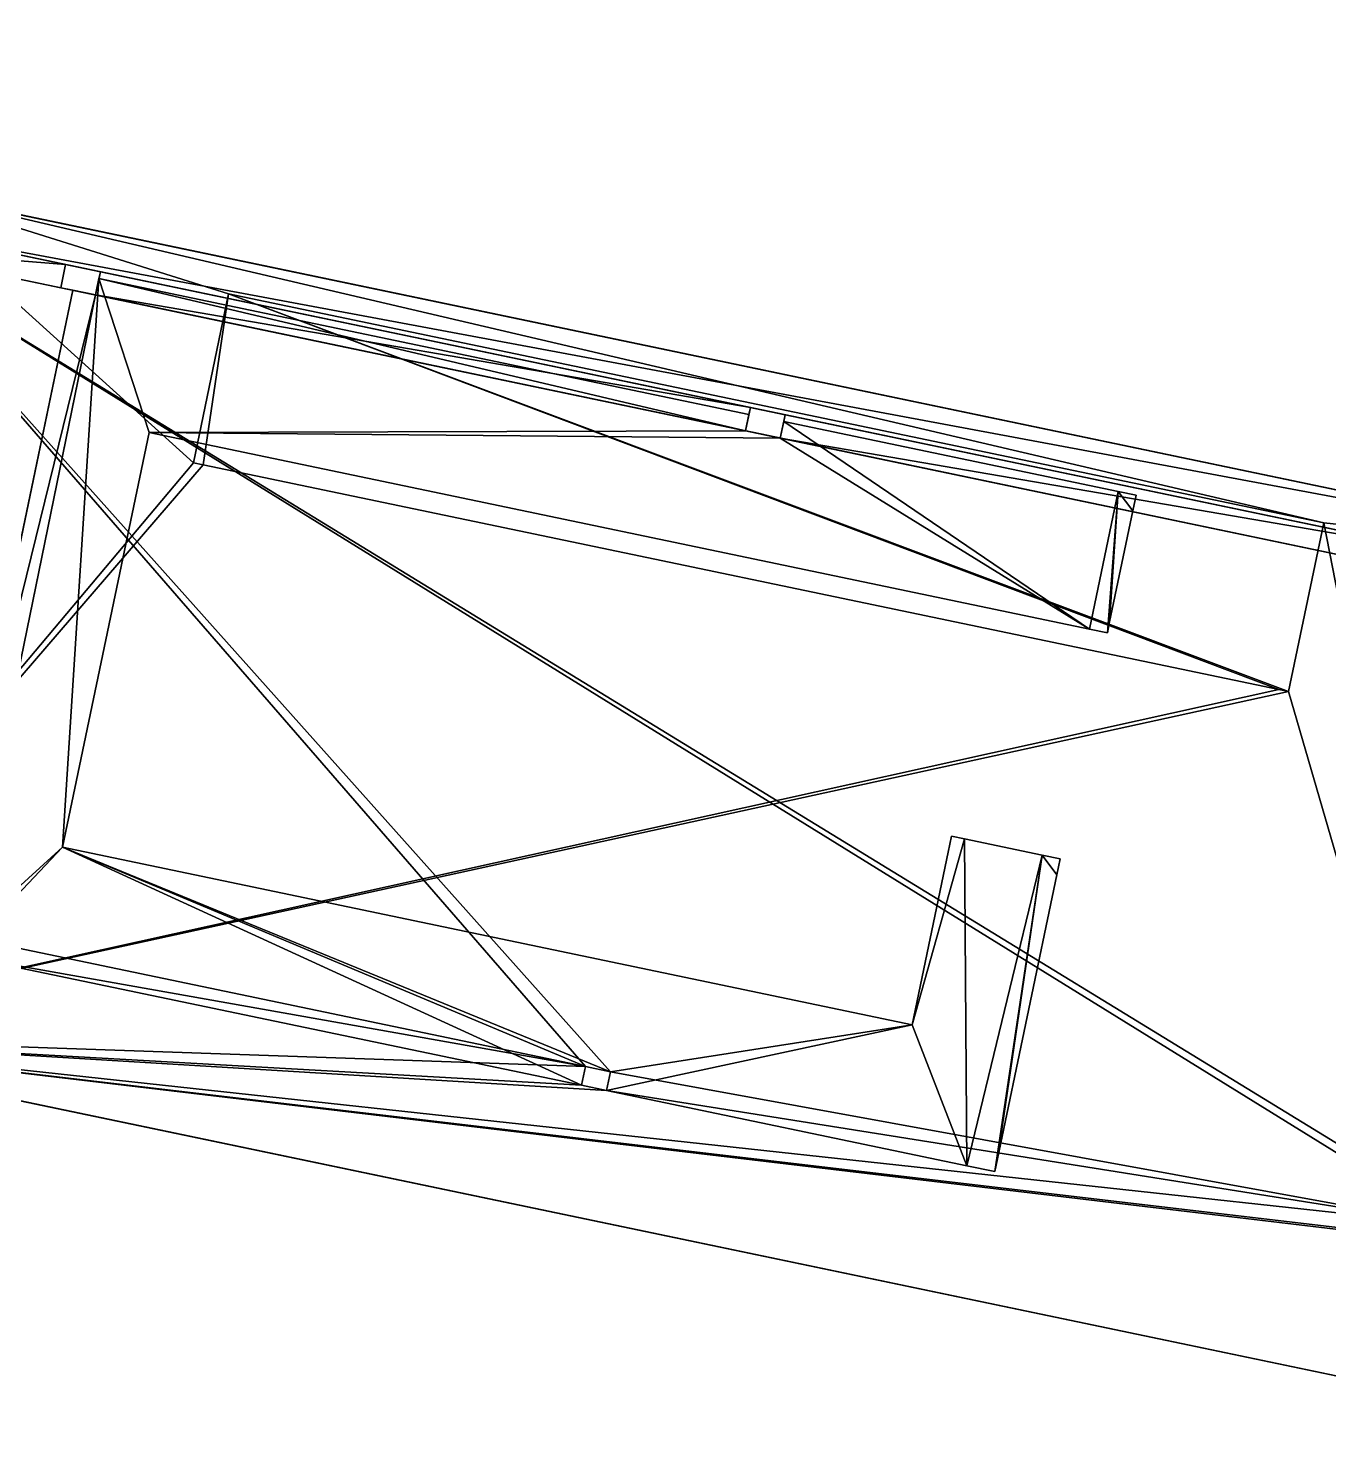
# Model space of a CAD drawing. Extents: x -1551 to 3643, y -2128 to 2177.
# Drawn here: x 2019.7 to 2208, y -307.8 to -104.7 of the extents above; entities that cross this region are included whole.
import ezdxf

# ---------------------------------------------------------------- set-up
doc = ezdxf.new("R2010")
doc.units = 0
doc.header["$MEASUREMENT"] = 0
doc.layers.get('0').update_dxf_attribs({"color": 13, "linetype": 'CONTINUOUS'})

# ---------------------------------------------------------------- blocks, each defined once
blk = doc.blocks.new('FRUIT_STAND_DWG')
at = {"color": 43}
for p, q in [((0, 125.5, 76.19), (264.04, 125.5, 76.19)), ((264.04, 125.5, 79.35), (0, 125.5, 79.35)), ((264.04, 125.5, 79.35), (0, 125.5, 79.35)), ((0, 125.5, 76.19), (264.04, 125.5, 76.19)), ((82.31, 106.69, 38.35), (78.19, 106.69, 38.35)), ((78.19, 106.69, 38.35), (78.19, 104.82, 38.35)), ((82.31, 106.69, 38.35), (78.19, 106.69, 38.35)), ((82.31, 106.69, 4.45), (78.19, 106.69, 4.45)), ((78.19, 106.69, 4.45), (78.19, 106.69, 38.35)), ((78.19, 106.69, 4.45), (78.19, 106.69, 38.35)), ((78.19, 106.69, 4.45), (78.19, 104.82, 4.45)), ((78.19, 106.69, 38.35), (78.19, 104.82, 38.35)), ((135.6, 106.69, 38.35), (82.31, 106.69, 38.35)), ((82.31, 106.69, 38.35), (82.31, 106.69, 4.45)), ((135.6, 106.69, 38.35), (82.31, 106.69, 38.35)), ((135.6, 106.69, 4.45), (82.31, 106.69, 4.45)), ((82.31, 106.69, 38.35), (82.31, 106.69, 4.45)), ((139.28, 106.69, 79.34), (135.6, 106.69, 79.34)), ((135.6, 106.69, 79.34), (135.6, 103.93, 79.81)), ((135.6, 103.93, 38.35), (135.6, 106.69, 38.35)), ((135.6, 106.69, 79.34), (135.6, 106.69, 38.35)), ((135.6, 103.93, 38.35), (135.6, 106.69, 38.35)), ((135.6, 106.69, 79.34), (135.6, 103.93, 79.81)), ((135.6, 106.69, 79.34), (135.6, 106.69, 38.35)), ((139.28, 106.69, 79.34), (135.6, 106.69, 79.34)), ((139.28, 106.69, 4.45), (135.6, 106.69, 4.45)), ((135.6, 106.69, 4.45), (135.6, 106.69, 38.35)), ((135.6, 106.69, 4.45), (135.6, 106.69, 38.35)), ((139.28, 103.93, 79.81), (139.28, 106.69, 79.34)), ((231.19, 106.69, 38.35), (139.28, 106.69, 38.35)), ((139.28, 106.69, 38.35), (139.28, 103.93, 38.35)), ((139.28, 106.69, 38.35), (139.28, 106.69, 79.34)), ((139.28, 103.93, 79.81), (139.28, 106.69, 79.34)), ((139.28, 106.69, 38.35), (139.28, 103.93, 38.35)), ((231.19, 106.69, 38.35), (139.28, 106.69, 38.35)), ((231.19, 106.69, 4.45), (139.28, 106.69, 4.45)), ((139.28, 106.69, 4.45), (139.28, 106.69, 38.35)), ((139.28, 106.69, 38.35), (139.28, 106.69, 79.34)), ((139.28, 106.69, 4.45), (139.28, 106.69, 38.35)), ((78.19, 104.82, 38.35), (78.19, 62.82, 38.35)), ((78.19, 104.82, 4.45), (78.19, 104.82, 38.35)), ((78.19, 104.82, 4.45), (78.19, 104.82, 38.35)), ((78.19, 104.82, 4.45), (78.19, 62.82, 4.45)), ((78.19, 104.82, 38.35), (78.19, 62.82, 38.35)), ((135.6, 103.93, 79.81), (139.28, 103.93, 79.81)), ((139.28, 103.93, 38.35), (135.6, 103.93, 38.35)), ((135.6, 103.93, 79.81), (139.28, 103.93, 79.81)), ((135.6, 103.93, 79.81), (135.6, 103.93, 38.35)), ((139.28, 103.93, 38.35), (135.6, 103.93, 38.35)), ((135.6, 103.93, 79.81), (135.6, 103.93, 38.35)), ((139.28, 103.93, 38.35), (139.28, 103.93, 79.81)), ((139.28, 103.93, 38.35), (139.28, 103.93, 79.81)), ((234.87, 9.13, 38.35), (234.87, 103.93, 38.35)), ((234.87, 9.13, 38.35), (234.87, 103.93, 38.35)), ((234.87, 9.13, 4.45), (234.87, 103.93, 4.45)), ((94.25, 88.33, 38.35), (219.86, 88.33, 38.35)), ((94.25, 88.33, 38.35), (219.86, 88.33, 38.35)), ((94.25, 88.33, 38.35), (94.25, 88.33, 4.45)), ((94.25, 88.33, 4.45), (219.86, 88.33, 4.45)), ((94.25, 88.33, 38.35), (94.25, 88.33, 4.45)), ((94.25, 62.82, 38.35), (94.25, 88.33, 38.35)), ((94.25, 62.82, 4.45), (94.25, 88.33, 4.45)), ((219.86, 88.33, 38.35), (219.86, 27.03, 38.35)), ((219.86, 88.33, 4.45), (219.86, 88.33, 38.35)), ((219.86, 88.33, 4.45), (219.86, 88.33, 38.35)), ((219.86, 88.33, 4.45), (219.86, 27.03, 4.45)), ((219.86, 88.33, 38.35), (219.86, 27.03, 38.35)), ((78.19, 62.82, 38.35), (78.19, 60.46, 38.35)), ((78.19, 62.82, 38.35), (78.19, 62.82, 4.45)), ((78.19, 62.82, 4.45), (78.19, 60.46, 4.45)), ((78.19, 62.82, 38.35), (78.19, 60.46, 38.35)), ((78.19, 62.82, 38.35), (78.19, 62.82, 4.45)), ((94.25, 62.82, 4.45), (94.25, 62.82, 38.35)), ((94.25, 60.46, 38.35), (94.25, 62.82, 38.35)), ((94.25, 60.46, 4.45), (94.25, 62.82, 4.45)), ((94.25, 62.82, 4.45), (94.25, 62.82, 38.35)), ((78.19, 60.46, 38.35), (80.83, 60.46, 38.35)), ((78.19, 60.46, 38.35), (80.83, 60.46, 38.35)), ((78.19, 60.46, 38.35), (78.19, 60.46, 4.45)), ((78.19, 60.46, 4.45), (80.83, 60.46, 4.45)), ((78.19, 60.46, 38.35), (78.19, 60.46, 4.45)), ((80.83, 60.46, 38.35), (92.35, 60.46, 38.35)), ((80.83, 60.46, 4.45), (80.83, 60.46, 38.35)), ((80.83, 60.46, 38.35), (92.35, 60.46, 38.35)), ((80.83, 60.46, 4.45), (80.83, 60.46, 38.35)), ((80.83, 60.46, 4.45), (92.35, 60.46, 4.45)), ((92.35, 60.46, 38.35), (94.25, 60.46, 38.35)), ((92.35, 60.46, 4.45), (92.35, 60.46, 38.35)), ((92.35, 60.46, 38.35), (94.25, 60.46, 38.35)), ((92.35, 60.46, 4.45), (92.35, 60.46, 38.35)), ((92.35, 60.46, 4.45), (94.25, 60.46, 4.45)), ((94.25, 60.46, 38.35), (94.25, 60.46, 4.45)), ((94.25, 60.46, 38.35), (94.25, 60.46, 4.45)), ((50.78, 29.99, 95.37), (52.21, 29.99, 95.37)), ((50.78, 5.03, 99.56), (50.78, 29.99, 95.37)), ((52.21, 29.99, 123.83), (50.78, 29.99, 123.83)), ((50.78, 29.99, 123.83), (50.78, 5.03, 123.83)), ((50.78, 29.99, 123.83), (50.78, 29.99, 95.37)), ((50.78, 5.03, 99.56), (50.78, 29.99, 95.37)), ((50.78, 29.99, 123.83), (50.78, 5.03, 123.83)), ((52.21, 29.99, 123.83), (50.78, 29.99, 123.83)), ((50.78, 29.99, 95.37), (52.21, 29.99, 95.37)), ((50.78, 29.99, 123.83), (50.78, 29.99, 95.37)), ((52.21, 29.99, 95.37), (211.27, 29.99, 95.37)), ((211.27, 29.99, 123.83), (52.21, 29.99, 123.83)), ((211.27, 29.99, 123.83), (52.21, 29.99, 123.83)), ((52.21, 29.99, 95.37), (211.27, 29.99, 95.37)), ((52.21, 29.99, 95.37), (52.21, 29.99, 123.83)), ((52.21, 29.99, 95.37), (52.21, 29.99, 123.83)), ((211.27, 29.99, 95.37), (212.71, 29.99, 95.37)), ((211.27, 29.99, 123.83), (212.71, 29.99, 123.83)), ((211.27, 29.99, 95.37), (212.71, 29.99, 95.37)), ((211.27, 29.99, 95.37), (211.27, 29.99, 123.83)), ((211.27, 29.99, 123.83), (212.71, 29.99, 123.83)), ((211.27, 29.99, 95.37), (211.27, 29.99, 123.83)), ((212.71, 29.99, 95.37), (212.71, 5.03, 99.56)), ((212.71, 29.99, 123.83), (212.71, 29.99, 95.37)), ((212.71, 5.03, 123.83), (212.71, 29.99, 123.83)), ((212.71, 29.99, 123.83), (212.71, 29.99, 95.37)), ((212.71, 5.03, 123.83), (212.71, 29.99, 123.83)), ((212.71, 29.99, 95.37), (212.71, 5.03, 99.56)), ((80.83, 27.03, 38.35), (78.19, 27.03, 38.35)), ((78.19, 27.03, 38.35), (78.19, 25.42, 38.35)), ((78.19, 27.03, 38.35), (78.19, 27.03, 4.45)), ((78.19, 27.03, 4.45), (78.19, 25.42, 4.45)), ((78.19, 27.03, 38.35), (78.19, 25.42, 38.35)), ((80.83, 27.03, 38.35), (78.19, 27.03, 38.35)), ((80.83, 27.03, 4.45), (78.19, 27.03, 4.45)), ((78.19, 27.03, 38.35), (78.19, 27.03, 4.45)), ((219.86, 27.03, 38.35), (80.83, 27.03, 38.35)), ((219.86, 27.03, 38.35), (80.83, 27.03, 38.35)), ((219.86, 27.03, 4.45), (80.83, 27.03, 4.45)), ((80.83, 27.03, 4.45), (80.83, 27.03, 38.35)), ((80.83, 27.03, 4.45), (80.83, 27.03, 38.35)), ((219.86, 27.03, 38.35), (219.86, 27.03, 4.45)), ((219.86, 27.03, 38.35), (219.86, 27.03, 4.45)), ((78.19, 25.42, 38.35), (78.19, 9.01, 38.35)), ((78.19, 25.42, 4.45), (78.19, 25.42, 38.35)), ((78.19, 25.42, 4.45), (78.19, 25.42, 38.35)), ((78.19, 25.42, 4.45), (78.19, 9.01, 4.45)), ((78.19, 25.42, 38.35), (78.19, 9.01, 38.35)), ((264.04, 9.13, 95.71), (0, 9.13, 95.71)), ((264.04, 9.13, 95.71), (0, 9.13, 95.71)), ((130.29, 9.13, 91.36), (33.44, 9.13, 91.36)), ((130.29, 9.13, 91.36), (33.44, 9.13, 91.36)), ((78.19, 9.01, 38.35), (78.19, 6.7, 38.35)), ((78.19, 9.01, 38.35), (78.19, 9.01, 4.45)), ((78.19, 9.01, 4.45), (78.19, 6.7, 4.45)), ((78.19, 9.01, 38.35), (78.19, 6.7, 38.35)), ((78.19, 9.01, 38.35), (78.19, 9.01, 4.45)), ((135.43, 9.13, 38.35), (130.29, 9.13, 38.35)), ((130.29, 9.13, 38.35), (130.29, 9.13, 91.36)), ((130.29, 6.7, 38.35), (130.29, 9.13, 38.35)), ((135.43, 9.13, 38.35), (130.29, 9.13, 38.35)), ((130.29, 9.13, 91.36), (130.29, 5.69, 91.36)), ((130.29, 9.13, 91.36), (130.29, 5.69, 91.36)), ((130.29, 9.13, 38.35), (130.29, 9.13, 91.36)), ((130.29, 6.7, 38.35), (130.29, 9.13, 38.35)), ((231.53, 9.13, 91.36), (135.43, 9.13, 91.36)), ((135.43, 9.13, 91.36), (135.43, 9.13, 38.35)), ((135.43, 9.13, 38.35), (135.43, 6.7, 38.35)), ((135.43, 5.69, 91.36), (135.43, 9.13, 91.36)), ((231.53, 9.13, 91.36), (135.43, 9.13, 91.36)), ((135.43, 9.13, 38.35), (135.43, 6.7, 38.35)), ((135.43, 9.13, 91.36), (135.43, 9.13, 38.35)), ((135.43, 5.69, 91.36), (135.43, 9.13, 91.36)), ((234.87, 9.13, 38.35), (231.53, 9.13, 38.35)), ((231.53, 9.13, 38.35), (231.53, 9.13, 91.36)), ((231.53, 6.7, 38.35), (231.53, 9.13, 38.35)), ((234.87, 9.13, 38.35), (231.53, 9.13, 38.35)), ((231.53, 9.13, 91.36), (231.53, 5.69, 91.36)), ((231.53, 9.13, 91.36), (231.53, 5.69, 91.36)), ((231.53, 9.13, 38.35), (231.53, 9.13, 91.36)), ((231.53, 6.7, 38.35), (231.53, 9.13, 38.35)), ((236.67, 9.13, 4.45), (234.87, 9.13, 4.45)), ((234.87, 9.13, 4.45), (234.87, 9.13, 38.35)), ((234.87, 9.13, 4.45), (234.87, 9.13, 38.35)), ((264.04, 9.13, 91.36), (236.67, 9.13, 91.36)), ((236.67, 9.13, 91.36), (236.67, 9.13, 4.45)), ((236.67, 9.13, 91.36), (236.67, 9.13, 4.45)), ((236.67, 9.13, 91.36), (236.67, 5.69, 91.36)), ((236.67, 5.69, 4.45), (236.67, 9.13, 4.45)), ((236.67, 9.13, 91.36), (236.67, 5.69, 91.36)), ((264.04, 9.13, 91.36), (236.67, 9.13, 91.36)), ((78.19, 6.7, 38.35), (80.83, 6.7, 38.35)), ((78.19, 6.7, 38.35), (80.83, 6.7, 38.35)), ((78.19, 6.7, 38.35), (78.19, 6.7, 4.45)), ((78.19, 6.7, 4.45), (80.83, 6.7, 4.45)), ((78.19, 6.7, 38.35), (78.19, 6.7, 4.45)), ((80.83, 6.7, 38.35), (130.29, 6.7, 38.35)), ((80.83, 6.7, 38.35), (130.29, 6.7, 38.35)), ((80.83, 6.7, 38.35), (80.83, 6.7, 4.45)), ((80.83, 6.7, 4.45), (130.29, 6.7, 4.45)), ((80.83, 6.7, 38.35), (80.83, 6.7, 4.45)), ((130.29, 6.7, 4.45), (130.29, 6.7, 38.35)), ((130.29, 6.7, 4.45), (130.29, 6.7, 38.35)), ((130.29, 6.7, 4.45), (130.29, 5.69, 4.45)), ((135.43, 6.7, 38.35), (231.53, 6.7, 38.35)), ((135.43, 6.7, 38.35), (231.53, 6.7, 38.35)), ((135.43, 6.7, 38.35), (135.43, 6.7, 4.45)), ((135.43, 6.7, 4.45), (231.53, 6.7, 4.45)), ((135.43, 6.7, 38.35), (135.43, 6.7, 4.45)), ((135.43, 5.69, 4.45), (135.43, 6.7, 4.45)), ((231.53, 6.7, 4.45), (231.53, 6.7, 38.35)), ((231.53, 6.7, 4.45), (231.53, 6.7, 38.35)), ((231.53, 6.7, 4.45), (231.53, 5.69, 4.45)), ((264.04, 5.69, 96.29), (0, 5.69, 96.29)), ((264.04, 5.69, 96.29), (0, 5.69, 96.29)), ((33.44, 5.69, 91.36), (130.29, 5.69, 91.36)), ((33.44, 5.69, 91.36), (130.29, 5.69, 91.36)), ((212.71, 5.03, 99.56), (50.78, 5.03, 99.56)), ((50.78, 5.03, 123.83), (212.71, 5.03, 123.83)), ((50.78, 5.03, 123.83), (212.71, 5.03, 123.83)), ((50.78, 5.03, 123.83), (50.78, 5.03, 99.56)), ((212.71, 5.03, 99.56), (50.78, 5.03, 99.56)), ((50.78, 5.03, 123.83), (50.78, 5.03, 99.56)), ((130.29, 5.69, 91.36), (130.29, 5.69, 4.45)), ((130.29, 5.69, 4.45), (135.43, 5.69, 4.45)), ((130.29, 5.69, 91.36), (130.29, 5.69, 4.45)), ((135.43, 5.69, 4.45), (135.43, 5.69, 91.36)), ((135.43, 5.69, 91.36), (231.53, 5.69, 91.36)), ((135.43, 5.69, 91.36), (231.53, 5.69, 91.36)), ((135.43, 5.69, 4.45), (135.43, 5.69, 91.36)), ((212.71, 5.03, 99.56), (212.71, 5.03, 123.83)), ((212.71, 5.03, 99.56), (212.71, 5.03, 123.83)), ((231.53, 5.69, 91.36), (231.53, 5.69, 4.45)), ((231.53, 5.69, 4.45), (236.67, 5.69, 4.45)), ((231.53, 5.69, 91.36), (231.53, 5.69, 4.45)), ((236.67, 5.69, 4.45), (236.67, 5.69, 91.36)), ((236.67, 5.69, 91.36), (264.04, 5.69, 91.36)), ((236.67, 5.69, 4.45), (236.67, 5.69, 91.36)), ((236.67, 5.69, 91.36), (264.04, 5.69, 91.36)), ((0, 0, 100.41), (264.04, 0, 100.41)), ((264.04, 0, 97.24), (0, 0, 97.24)), ((0, 0, 100.41), (264.04, 0, 100.41)), ((264.04, 0, 97.24), (0, 0, 97.24))]:
    blk.add_line(p, q, dxfattribs=at)
at = {"color": 9}
mesh = blk.add_polyface(dxfattribs=at)
corners = [(0, 125.5, 76.19), (7.83, 102.98, 79.97), (0, 9.13, 95.71), (264.04, 125.5, 76.19), (11.52, 102.98, 79.97), (11.52, 100.7, 80.35), (135.6, 106.69, 79.34), (139.28, 106.69, 79.34), (139.28, 103.93, 79.81), (231.19, 106.69, 79.34), (234.87, 106.69, 79.34), (234.87, 103.93, 79.81), (264.04, 9.13, 95.71), (231.19, 103.93, 79.81), (135.6, 103.93, 79.81), (7.83, 100.7, 80.35)]
mesh.append_faces([[corners[k] for k in face] for face in [(11, 12, 13)]], dxfattribs={"vtx0": -1, "color": 9})
mesh.append_faces([[corners[k] for k in face] for face in [(0, 1, 2), (1, 3, 4), (4, 3, 5), (6, 3, 7), (7, 3, 8), (8, 3, 9), (9, 3, 10), (10, 3, 11), (12, 11, 3)]], dxfattribs={"vtx0": -1, "vtx1": -1, "color": 9})
mesh.append_faces([[corners[k] for k in face] for face in [(5, 3, 6)]], dxfattribs={"vtx0": -1, "vtx1": -1, "vtx2": -1, "color": 9})
mesh.append_faces([[corners[k] for k in face] for face in [(1, 0, 3)]], dxfattribs={"vtx0": -1, "vtx2": -1, "color": 9})
mesh.append_faces([[corners[k] for k in face] for face in [(14, 5, 6), (15, 2, 1)]], dxfattribs={"vtx1": -1, "color": 9})
mesh = blk.add_polyface(dxfattribs=at)
corners = [(0, 0, 100.41), (50.78, 5.03, 99.56), (0, 125.5, 79.35), (264.04, 0, 100.41), (212.71, 5.03, 99.56), (212.71, 29.99, 95.37), (52.21, 29.99, 95.37), (264.04, 125.5, 79.35), (50.78, 29.99, 95.37), (211.27, 29.99, 95.37)]
mesh.append_faces([[corners[k] for k in face] for face in [(0, 1, 2), (6, 7, 8)]], dxfattribs={"vtx0": -1, "color": 9})
mesh.append_faces([[corners[k] for k in face] for face in [(1, 3, 4), (4, 3, 5), (7, 5, 3)]], dxfattribs={"vtx0": -1, "vtx1": -1, "color": 9})
mesh.append_faces([[corners[k] for k in face] for face in [(1, 0, 3), (7, 6, 9), (7, 9, 5)]], dxfattribs={"vtx0": -1, "vtx2": -1, "color": 9})
mesh = blk.add_polyface(dxfattribs=at)
corners = [(0, 125.5, 79.35), (50.78, 29.99, 95.37), (264.04, 125.5, 79.35), (50.78, 5.03, 99.56)]
mesh.append_faces([[corners[k] for k in face] for face in [(0, 1, 2), (1, 0, 3)]], dxfattribs={"vtx0": -1, "color": 9})
mesh = blk.add_polyface(dxfattribs=at)
corners = [(0, 125.5, 79.35), (264.04, 125.5, 76.19), (0, 125.5, 76.19), (264.04, 125.5, 79.35)]
mesh.append_faces([[corners[k] for k in face] for face in [(0, 1, 2), (1, 0, 3)]], dxfattribs={"vtx0": -1, "color": 9})
mesh = blk.add_polyface(dxfattribs=at)
corners = [(7.83, 100.7, 80.35), (264.04, 9.13, 95.71), (0, 9.13, 95.71), (11.52, 100.7, 80.35), (135.6, 103.93, 79.81), (139.28, 103.93, 79.81), (231.19, 103.93, 79.81), (231.19, 106.69, 79.34)]
mesh.append_faces([[corners[k] for k in face] for face in [(0, 1, 2), (6, 5, 7)]], dxfattribs={"vtx0": -1, "color": 9})
mesh.append_faces([[corners[k] for k in face] for face in [(1, 5, 6)]], dxfattribs={"vtx0": -1, "vtx1": -1, "color": 9})
mesh.append_faces([[corners[k] for k in face] for face in [(1, 0, 3), (1, 3, 4), (1, 4, 5)]], dxfattribs={"vtx0": -1, "vtx2": -1, "color": 9})
at = {"color": 43}
mesh = blk.add_polyface(dxfattribs=at)
corners = [(231.53, 6.7, 38.35), (135.43, 9.13, 38.35), (135.43, 6.7, 38.35), (219.86, 27.03, 38.35), (219.86, 88.33, 38.35), (231.19, 103.93, 38.35), (231.53, 9.13, 38.35), (234.87, 103.93, 38.35), (234.87, 9.13, 38.35), (135.6, 103.93, 38.35), (94.25, 88.33, 38.35), (139.28, 103.93, 38.35), (139.28, 106.69, 38.35), (231.19, 106.69, 38.35), (80.83, 60.46, 38.35), (78.19, 62.82, 38.35), (78.19, 60.46, 38.35), (78.19, 104.82, 38.35), (78.19, 106.69, 38.35), (82.31, 106.69, 38.35), (92.35, 60.46, 38.35), (135.6, 106.69, 38.35), (94.25, 60.46, 38.35), (80.83, 6.7, 38.35), (78.19, 9.01, 38.35), (78.19, 6.7, 38.35), (78.19, 25.42, 38.35), (78.19, 27.03, 38.35), (80.83, 27.03, 38.35), (130.29, 6.7, 38.35), (130.29, 9.13, 38.35)]
mesh.append_faces([[corners[k] for k in face] for face in [(0, 1, 2), (7, 6, 8), (14, 15, 16), (10, 20, 22), (23, 24, 25)]], dxfattribs={"vtx0": -1, "color": 43})
mesh.append_faces([[corners[k] for k in face] for face in [(3, 0, 4), (5, 6, 7), (4, 9, 10), (9, 4, 11), (11, 4, 12), (12, 4, 13), (13, 4, 5), (15, 14, 17), (17, 14, 18), (18, 14, 19), (19, 10, 21), (21, 10, 9), (24, 23, 26), (26, 23, 27), (27, 23, 28), (28, 30, 3)]], dxfattribs={"vtx0": -1, "vtx1": -1, "color": 43})
mesh.append_faces([[corners[k] for k in face] for face in [(1, 0, 3), (4, 0, 5), (19, 20, 10)]], dxfattribs={"vtx0": -1, "vtx1": -1, "vtx2": -1, "color": 43})
mesh.append_faces([[corners[k] for k in face] for face in [(5, 0, 6), (19, 14, 20), (28, 23, 29), (28, 29, 30), (3, 30, 1)]], dxfattribs={"vtx0": -1, "vtx2": -1, "color": 43})
mesh = blk.add_polyface(dxfattribs=at)
corners = [(78.19, 106.69, 38.35), (82.31, 106.69, 4.45), (78.19, 106.69, 4.45), (82.31, 106.69, 38.35)]
mesh.append_faces([[corners[k] for k in face] for face in [(0, 1, 2), (1, 0, 3)]], dxfattribs={"vtx0": -1, "color": 43})
mesh = blk.add_polyface(dxfattribs=at)
corners = [(78.19, 106.69, 38.35), (78.19, 104.82, 4.45), (78.19, 104.82, 38.35), (78.19, 106.69, 4.45)]
mesh.append_faces([[corners[k] for k in face] for face in [(0, 1, 2), (1, 0, 3)]], dxfattribs={"vtx0": -1, "color": 43})
mesh = blk.add_polyface(dxfattribs=at)
corners = [(82.31, 106.69, 38.35), (135.6, 106.69, 4.45), (82.31, 106.69, 4.45), (135.6, 106.69, 38.35)]
mesh.append_faces([[corners[k] for k in face] for face in [(0, 1, 2), (1, 0, 3)]], dxfattribs={"vtx0": -1, "color": 43})
mesh = blk.add_polyface(dxfattribs=at)
corners = [(135.6, 106.69, 79.34), (135.6, 103.93, 38.35), (135.6, 103.93, 79.81), (135.6, 106.69, 38.35)]
mesh.append_faces([[corners[k] for k in face] for face in [(0, 1, 2), (1, 0, 3)]], dxfattribs={"vtx0": -1, "color": 43})
mesh = blk.add_polyface(dxfattribs=at)
corners = [(135.6, 106.69, 38.35), (139.28, 106.69, 4.45), (135.6, 106.69, 4.45), (139.28, 106.69, 38.35), (135.6, 106.69, 79.34), (139.28, 106.69, 79.34)]
mesh.append_faces([[corners[k] for k in face] for face in [(0, 1, 2), (3, 4, 5)]], dxfattribs={"vtx0": -1, "color": 43})
mesh.append_faces([[corners[k] for k in face] for face in [(1, 0, 3)]], dxfattribs={"vtx0": -1, "vtx1": -1, "color": 43})
mesh.append_faces([[corners[k] for k in face] for face in [(3, 0, 4)]], dxfattribs={"vtx0": -1, "vtx2": -1, "color": 43})
mesh = blk.add_polyface(dxfattribs=at)
corners = [(139.28, 106.69, 38.35), (139.28, 103.93, 79.81), (139.28, 103.93, 38.35), (139.28, 106.69, 79.34)]
mesh.append_faces([[corners[k] for k in face] for face in [(0, 1, 2), (1, 0, 3)]], dxfattribs={"vtx0": -1, "color": 43})
mesh = blk.add_polyface(dxfattribs=at)
corners = [(139.28, 106.69, 38.35), (231.19, 106.69, 4.45), (139.28, 106.69, 4.45), (231.19, 106.69, 38.35)]
mesh.append_faces([[corners[k] for k in face] for face in [(0, 1, 2), (1, 0, 3)]], dxfattribs={"vtx0": -1, "color": 43})
mesh = blk.add_polyface(dxfattribs=at)
corners = [(78.19, 104.82, 38.35), (78.19, 62.82, 4.45), (78.19, 62.82, 38.35), (78.19, 104.82, 4.45)]
mesh.append_faces([[corners[k] for k in face] for face in [(0, 1, 2), (1, 0, 3)]], dxfattribs={"vtx0": -1, "color": 43})
mesh = blk.add_polyface(dxfattribs=at)
corners = [(139.28, 103.93, 79.81), (135.6, 103.93, 38.35), (139.28, 103.93, 38.35), (135.6, 103.93, 79.81)]
mesh.append_faces([[corners[k] for k in face] for face in [(0, 1, 2), (1, 0, 3)]], dxfattribs={"vtx0": -1, "color": 43})
mesh = blk.add_polyface(dxfattribs=at)
corners = [(234.87, 103.93, 4.45), (234.87, 9.13, 38.35), (234.87, 9.13, 4.45), (234.87, 103.93, 38.35)]
mesh.append_faces([[corners[k] for k in face] for face in [(0, 1, 2), (1, 0, 3)]], dxfattribs={"vtx0": -1, "color": 43})
mesh = blk.add_polyface(dxfattribs=at)
corners = [(219.86, 88.33, 38.35), (94.25, 88.33, 4.45), (219.86, 88.33, 4.45), (94.25, 88.33, 38.35)]
mesh.append_faces([[corners[k] for k in face] for face in [(0, 1, 2), (1, 0, 3)]], dxfattribs={"vtx0": -1, "color": 43})
mesh = blk.add_polyface(dxfattribs=at)
corners = [(94.25, 88.33, 4.45), (94.25, 62.82, 38.35), (94.25, 62.82, 4.45), (94.25, 88.33, 38.35)]
mesh.append_faces([[corners[k] for k in face] for face in [(0, 1, 2), (1, 0, 3)]], dxfattribs={"vtx0": -1, "color": 43})
mesh = blk.add_polyface(dxfattribs=at)
corners = [(219.86, 88.33, 38.35), (219.86, 27.03, 4.45), (219.86, 27.03, 38.35), (219.86, 88.33, 4.45)]
mesh.append_faces([[corners[k] for k in face] for face in [(0, 1, 2), (1, 0, 3)]], dxfattribs={"vtx0": -1, "color": 43})
mesh = blk.add_polyface(dxfattribs=at)
corners = [(78.19, 62.82, 38.35), (78.19, 60.46, 4.45), (78.19, 60.46, 38.35), (78.19, 62.82, 4.45)]
mesh.append_faces([[corners[k] for k in face] for face in [(0, 1, 2), (1, 0, 3)]], dxfattribs={"vtx0": -1, "color": 43})
mesh = blk.add_polyface(dxfattribs=at)
corners = [(94.25, 62.82, 4.45), (94.25, 60.46, 38.35), (94.25, 60.46, 4.45), (94.25, 62.82, 38.35)]
mesh.append_faces([[corners[k] for k in face] for face in [(0, 1, 2), (1, 0, 3)]], dxfattribs={"vtx0": -1, "color": 43})
mesh = blk.add_polyface(dxfattribs=at)
corners = [(80.83, 60.46, 38.35), (78.19, 60.46, 4.45), (80.83, 60.46, 4.45), (78.19, 60.46, 38.35)]
mesh.append_faces([[corners[k] for k in face] for face in [(0, 1, 2), (1, 0, 3)]], dxfattribs={"vtx0": -1, "color": 43})
mesh = blk.add_polyface(dxfattribs=at)
corners = [(92.35, 60.46, 38.35), (80.83, 60.46, 4.45), (92.35, 60.46, 4.45), (80.83, 60.46, 38.35)]
mesh.append_faces([[corners[k] for k in face] for face in [(0, 1, 2), (1, 0, 3)]], dxfattribs={"vtx0": -1, "color": 43})
mesh = blk.add_polyface(dxfattribs=at)
corners = [(94.25, 60.46, 38.35), (92.35, 60.46, 4.45), (94.25, 60.46, 4.45), (92.35, 60.46, 38.35)]
mesh.append_faces([[corners[k] for k in face] for face in [(0, 1, 2), (1, 0, 3)]], dxfattribs={"vtx0": -1, "color": 43})
at = {"color": 55}
mesh = blk.add_polyface(dxfattribs=at)
corners = [(212.71, 5.03, 123.83), (50.78, 29.99, 123.83), (50.78, 5.03, 123.83), (52.21, 29.99, 123.83), (211.27, 29.99, 123.83), (212.71, 29.99, 123.83)]
mesh.append_faces([[corners[k] for k in face] for face in [(0, 1, 2), (4, 0, 5)]], dxfattribs={"vtx0": -1, "color": 55})
mesh.append_faces([[corners[k] for k in face] for face in [(1, 0, 3), (3, 0, 4)]], dxfattribs={"vtx0": -1, "vtx1": -1, "color": 55})
mesh = blk.add_polyface(dxfattribs=at)
corners = [(50.78, 29.99, 123.83), (50.78, 5.03, 99.56), (50.78, 5.03, 123.83), (50.78, 29.99, 95.37)]
mesh.append_faces([[corners[k] for k in face] for face in [(0, 1, 2), (1, 0, 3)]], dxfattribs={"vtx0": -1, "color": 55})
at = {"color": 43}
mesh = blk.add_polyface(dxfattribs=at)
corners = [(50.78, 29.99, 123.83), (52.21, 29.99, 95.37), (50.78, 29.99, 95.37), (52.21, 29.99, 123.83)]
mesh.append_faces([[corners[k] for k in face] for face in [(0, 1, 2), (1, 0, 3)]], dxfattribs={"vtx0": -1, "color": 43})
at = {"color": 55}
mesh = blk.add_polyface(dxfattribs=at)
corners = [(52.21, 29.99, 123.83), (211.27, 29.99, 95.37), (52.21, 29.99, 95.37), (211.27, 29.99, 123.83)]
mesh.append_faces([[corners[k] for k in face] for face in [(0, 1, 2), (1, 0, 3)]], dxfattribs={"vtx0": -1, "color": 55})
at = {"color": 43}
mesh = blk.add_polyface(dxfattribs=at)
corners = [(211.27, 29.99, 123.83), (212.71, 29.99, 95.37), (211.27, 29.99, 95.37), (212.71, 29.99, 123.83)]
mesh.append_faces([[corners[k] for k in face] for face in [(0, 1, 2), (1, 0, 3)]], dxfattribs={"vtx0": -1, "color": 43})
at = {"color": 55}
mesh = blk.add_polyface(dxfattribs=at)
corners = [(212.71, 29.99, 95.37), (212.71, 5.03, 123.83), (212.71, 5.03, 99.56), (212.71, 29.99, 123.83)]
mesh.append_faces([[corners[k] for k in face] for face in [(0, 1, 2), (1, 0, 3)]], dxfattribs={"vtx0": -1, "color": 55})
at = {"color": 43}
mesh = blk.add_polyface(dxfattribs=at)
corners = [(78.19, 27.03, 38.35), (78.19, 25.42, 4.45), (78.19, 25.42, 38.35), (78.19, 27.03, 4.45)]
mesh.append_faces([[corners[k] for k in face] for face in [(0, 1, 2), (1, 0, 3)]], dxfattribs={"vtx0": -1, "color": 43})
mesh = blk.add_polyface(dxfattribs=at)
corners = [(78.19, 27.03, 38.35), (80.83, 27.03, 4.45), (78.19, 27.03, 4.45), (80.83, 27.03, 38.35)]
mesh.append_faces([[corners[k] for k in face] for face in [(0, 1, 2), (1, 0, 3)]], dxfattribs={"vtx0": -1, "color": 43})
mesh = blk.add_polyface(dxfattribs=at)
corners = [(80.83, 27.03, 38.35), (219.86, 27.03, 4.45), (80.83, 27.03, 4.45), (219.86, 27.03, 38.35)]
mesh.append_faces([[corners[k] for k in face] for face in [(0, 1, 2), (1, 0, 3)]], dxfattribs={"vtx0": -1, "color": 43})
mesh = blk.add_polyface(dxfattribs=at)
corners = [(78.19, 25.42, 38.35), (78.19, 9.01, 4.45), (78.19, 9.01, 38.35), (78.19, 25.42, 4.45)]
mesh.append_faces([[corners[k] for k in face] for face in [(0, 1, 2), (1, 0, 3)]], dxfattribs={"vtx0": -1, "color": 43})
mesh = blk.add_polyface(dxfattribs=at)
corners = [(11.52, 9.13, 24.76), (12.97, 9.13, 20.78), (11.52, 9.13, 20.78), (28.3, 9.13, 20.78), (231.53, 9.13, 91.36), (234.87, 9.13, 38.35), (231.53, 9.13, 38.35), (11.52, 9.13, 49.37), (12.97, 9.13, 45.39), (11.52, 9.13, 45.39), (28.3, 9.13, 45.39), (0, 9.13, 95.71), (28.3, 9.13, 91.36), (0, 9.13, 91.36), (33.44, 9.13, 91.36), (130.29, 9.13, 91.36), (135.43, 9.13, 91.36), (236.67, 9.13, 91.36), (264.04, 9.13, 91.36), (264.04, 9.13, 95.71), (236.67, 9.13, 4.45), (234.87, 9.13, 4.45), (135.43, 9.13, 38.35), (130.29, 9.13, 38.35), (11.52, 9.13, 3.98), (33.44, 9.13), (11.52, 9.13), (28.3, 9.13, 3.98), (28.3, 9.13, 24.76), (28.3, 9.13, 49.37)]
mesh.append_faces([[corners[k] for k in face] for face in [(0, 1, 2), (4, 5, 6), (7, 8, 9), (11, 12, 13), (18, 11, 19), (5, 20, 21), (15, 22, 23), (24, 25, 26)]], dxfattribs={"vtx0": -1, "color": 43})
mesh.append_faces([[corners[k] for k in face] for face in [(1, 0, 3), (8, 7, 10), (14, 11, 15), (16, 11, 4), (17, 11, 18), (20, 5, 17), (22, 15, 16), (25, 27, 14), (28, 3, 0), (29, 10, 7)]], dxfattribs={"vtx0": -1, "vtx1": -1, "color": 43})
mesh.append_faces([[corners[k] for k in face] for face in [(12, 11, 14), (15, 11, 16), (4, 11, 17), (17, 5, 4), (14, 3, 28), (14, 10, 29)]], dxfattribs={"vtx0": -1, "vtx1": -1, "vtx2": -1, "color": 43})
mesh.append_faces([[corners[k] for k in face] for face in [(25, 24, 27), (14, 27, 3), (14, 28, 10), (14, 29, 12)]], dxfattribs={"vtx0": -1, "vtx2": -1, "color": 43})
mesh = blk.add_polyface(dxfattribs=at)
corners = [(130.29, 9.13, 91.36), (33.44, 5.69, 91.36), (33.44, 9.13, 91.36), (130.29, 5.69, 91.36)]
mesh.append_faces([[corners[k] for k in face] for face in [(0, 1, 2), (1, 0, 3)]], dxfattribs={"vtx0": -1, "color": 43})
mesh = blk.add_polyface(dxfattribs=at)
corners = [(78.19, 9.01, 38.35), (78.19, 6.7, 4.45), (78.19, 6.7, 38.35), (78.19, 9.01, 4.45)]
mesh.append_faces([[corners[k] for k in face] for face in [(0, 1, 2), (1, 0, 3)]], dxfattribs={"vtx0": -1, "color": 43})
mesh = blk.add_polyface(dxfattribs=at)
corners = [(130.29, 5.69, 91.36), (130.29, 6.7, 38.35), (130.29, 5.69, 4.45), (130.29, 9.13, 91.36), (130.29, 9.13, 38.35), (130.29, 6.7, 4.45)]
mesh.append_faces([[corners[k] for k in face] for face in [(1, 3, 4)]], dxfattribs={"vtx0": -1, "color": 43})
mesh.append_faces([[corners[k] for k in face] for face in [(0, 1, 2)]], dxfattribs={"vtx0": -1, "vtx1": -1, "color": 43})
mesh.append_faces([[corners[k] for k in face] for face in [(1, 0, 3)]], dxfattribs={"vtx0": -1, "vtx2": -1, "color": 43})
mesh.append_faces([[corners[k] for k in face] for face in [(5, 2, 1)]], dxfattribs={"vtx1": -1, "color": 43})
mesh = blk.add_polyface(dxfattribs=at)
corners = [(231.53, 9.13, 91.36), (135.43, 5.69, 91.36), (135.43, 9.13, 91.36), (231.53, 5.69, 91.36)]
mesh.append_faces([[corners[k] for k in face] for face in [(0, 1, 2), (1, 0, 3)]], dxfattribs={"vtx0": -1, "color": 43})
mesh = blk.add_polyface(dxfattribs=at)
corners = [(135.43, 6.7, 4.45), (135.43, 5.69, 91.36), (135.43, 5.69, 4.45), (135.43, 6.7, 38.35), (135.43, 9.13, 91.36), (135.43, 9.13, 38.35)]
mesh.append_faces([[corners[k] for k in face] for face in [(0, 1, 2), (4, 3, 5)]], dxfattribs={"vtx0": -1, "color": 43})
mesh.append_faces([[corners[k] for k in face] for face in [(1, 3, 4)]], dxfattribs={"vtx0": -1, "vtx1": -1, "color": 43})
mesh.append_faces([[corners[k] for k in face] for face in [(1, 0, 3)]], dxfattribs={"vtx0": -1, "vtx2": -1, "color": 43})
mesh = blk.add_polyface(dxfattribs=at)
corners = [(231.53, 5.69, 91.36), (231.53, 6.7, 38.35), (231.53, 5.69, 4.45), (231.53, 9.13, 91.36), (231.53, 9.13, 38.35), (231.53, 6.7, 4.45)]
mesh.append_faces([[corners[k] for k in face] for face in [(1, 3, 4)]], dxfattribs={"vtx0": -1, "color": 43})
mesh.append_faces([[corners[k] for k in face] for face in [(0, 1, 2)]], dxfattribs={"vtx0": -1, "vtx1": -1, "color": 43})
mesh.append_faces([[corners[k] for k in face] for face in [(1, 0, 3)]], dxfattribs={"vtx0": -1, "vtx2": -1, "color": 43})
mesh.append_faces([[corners[k] for k in face] for face in [(5, 2, 1)]], dxfattribs={"vtx1": -1, "color": 43})
mesh = blk.add_polyface(dxfattribs=at)
corners = [(236.67, 9.13, 4.45), (236.67, 5.69, 91.36), (236.67, 5.69, 4.45), (236.67, 9.13, 91.36)]
mesh.append_faces([[corners[k] for k in face] for face in [(0, 1, 2), (1, 0, 3)]], dxfattribs={"vtx0": -1, "color": 43})
mesh = blk.add_polyface(dxfattribs=at)
corners = [(264.04, 9.13, 91.36), (236.67, 5.69, 91.36), (236.67, 9.13, 91.36), (264.04, 5.69, 91.36)]
mesh.append_faces([[corners[k] for k in face] for face in [(0, 1, 2), (1, 0, 3)]], dxfattribs={"vtx0": -1, "color": 43})
mesh = blk.add_polyface(dxfattribs=at)
corners = [(80.83, 6.7, 38.35), (78.19, 6.7, 4.45), (80.83, 6.7, 4.45), (78.19, 6.7, 38.35)]
mesh.append_faces([[corners[k] for k in face] for face in [(0, 1, 2), (1, 0, 3)]], dxfattribs={"vtx0": -1, "color": 43})
mesh = blk.add_polyface(dxfattribs=at)
corners = [(130.29, 6.7, 38.35), (80.83, 6.7, 4.45), (130.29, 6.7, 4.45), (80.83, 6.7, 38.35)]
mesh.append_faces([[corners[k] for k in face] for face in [(0, 1, 2), (1, 0, 3)]], dxfattribs={"vtx0": -1, "color": 43})
mesh = blk.add_polyface(dxfattribs=at)
corners = [(231.53, 6.7, 38.35), (135.43, 6.7, 4.45), (231.53, 6.7, 4.45), (135.43, 6.7, 38.35)]
mesh.append_faces([[corners[k] for k in face] for face in [(0, 1, 2), (1, 0, 3)]], dxfattribs={"vtx0": -1, "color": 43})
mesh = blk.add_polyface(dxfattribs=at)
corners = [(28.3, 5.69, 24.76), (12.97, 5.69, 20.78), (28.3, 5.69, 20.78), (264.04, 5.69, 96.29), (236.67, 5.69, 91.36), (264.04, 5.69, 91.36), (231.53, 5.69, 91.36), (135.43, 5.69, 91.36), (130.29, 5.69, 91.36), (33.44, 5.69, 91.36), (28.3, 5.69, 91.36), (0, 5.69, 91.36), (0, 5.69, 96.29), (28.3, 5.69, 45.39), (28.3, 5.69, 49.37), (12.97, 5.69, 45.39), (130.29, 5.69, 4.45), (135.43, 5.69, 4.45), (231.53, 5.69, 4.45), (236.67, 5.69, 4.45), (28.3, 5.69, 3.98), (7.83, 5.69), (33.44, 5.69), (12.97, 5.69, 3.98), (7.83, 5.69, 62.62), (12.97, 5.69, 24.76), (12.97, 5.69, 49.37), (12.97, 5.69, 62.62)]
mesh.append_faces([[corners[k] for k in face] for face in [(0, 1, 2), (3, 4, 5), (11, 3, 12), (7, 16, 17), (4, 18, 19), (20, 21, 22), (24, 26, 27)]], dxfattribs={"vtx0": -1, "color": 43})
mesh.append_faces([[corners[k] for k in face] for face in [(6, 3, 7), (8, 3, 9), (10, 3, 11), (13, 14, 15), (14, 9, 10), (16, 7, 8), (18, 4, 6), (21, 23, 24), (25, 1, 0), (26, 15, 14)]], dxfattribs={"vtx0": -1, "vtx1": -1, "color": 43})
mesh.append_faces([[corners[k] for k in face] for face in [(4, 3, 6), (7, 3, 8), (9, 3, 10), (24, 1, 25), (24, 15, 26)]], dxfattribs={"vtx0": -1, "vtx1": -1, "vtx2": -1, "color": 43})
mesh.append_faces([[corners[k] for k in face] for face in [(14, 13, 9), (21, 20, 23), (24, 23, 1), (24, 25, 15)]], dxfattribs={"vtx0": -1, "vtx2": -1, "color": 43})
mesh = blk.add_polyface(dxfattribs=at)
corners = [(264.04, 5.69, 96.29), (0, 0, 97.24), (0, 5.69, 96.29), (264.04, 0, 97.24)]
mesh.append_faces([[corners[k] for k in face] for face in [(0, 1, 2), (1, 0, 3)]], dxfattribs={"vtx0": -1, "color": 43})
at = {"color": 55}
mesh = blk.add_polyface(dxfattribs=at)
corners = [(212.71, 5.03, 123.83), (50.78, 5.03, 99.56), (212.71, 5.03, 99.56), (50.78, 5.03, 123.83)]
mesh.append_faces([[corners[k] for k in face] for face in [(0, 1, 2), (1, 0, 3)]], dxfattribs={"vtx0": -1, "color": 55})
at = {"color": 9}
mesh = blk.add_polyface(dxfattribs=at)
corners = [(264.04, 0, 100.41), (0, 0, 97.24), (264.04, 0, 97.24), (0, 0, 100.41)]
mesh.append_faces([[corners[k] for k in face] for face in [(0, 1, 2), (1, 0, 3)]], dxfattribs={"vtx0": -1, "color": 9})

msp = doc.modelspace()

# ---------------------------------------------------------------- linework, layer by layer
at = {"color": 0, "extrusion": (0, 0, -1)}
for centre, radius, start, end in [((-2008.24, -57.05), 747.17, 353.38116, 97.83471), ((-2069.4, 10.87), 560.07, 338.3433, 92.8515)]:
    msp.add_arc(centre, radius, start, end, dxfattribs=at)

# ---------------------------------------------------------------- block references
at = {"color": 0, "rotation": 168.2}
msp.add_blockref('FRUIT_STAND_DWG', (2258, -181.71), dxfattribs=at)

# ---------------------------------------------------------------- meshes
at = {"color": 0}
mesh = msp.add_polyface(dxfattribs=at)
corners = [(1540.83, -168.19), (1540.67, -168.24), (1534.33, -146.78), (3642.78, 1239.34), (-1049.3, 2177.1), (1537.56, -145.79), (1544.06, -167.21), (1544.84, -169.77), (1545.04, -170.57), (1545.16, -170.54), (1552.44, -194.52), (2561.91, -2128.17), (-1551.25, -1075.87), (1548.97, -195.57), (1541.69, -171.59), (1544.8, -169.79)]
mesh.append_faces([[corners[k] for k in face] for face in [(4, 11, 12), (13, 1, 14)]], dxfattribs={"vtx0": -1, "color": 0})
mesh.append_faces([[corners[k] for k in face] for face in [(3, 2, 4), (2, 3, 5), (5, 3, 6), (6, 3, 7), (8, 3, 9), (9, 3, 10)]], dxfattribs={"vtx0": -1, "vtx1": -1, "color": 0})
mesh.append_faces([[corners[k] for k in face] for face in [(7, 3, 8), (11, 4, 13), (13, 4, 1), (1, 4, 2)]], dxfattribs={"vtx0": -1, "vtx1": -1, "vtx2": -1, "color": 0})
mesh.append_faces([[corners[k] for k in face] for face in [(10, 3, 11), (11, 13, 10)]], dxfattribs={"vtx0": -1, "vtx2": -1, "color": 0})
mesh.append_faces([[corners[k] for k in face] for face in [(0, 1, 2)]], dxfattribs={"vtx1": -1, "color": 0})
mesh.append_faces([[corners[k] for k in face] for face in [(8, 15, 7)]], dxfattribs={"vtx2": -1, "color": 0})

doc.saveas('drawing.dxf')
